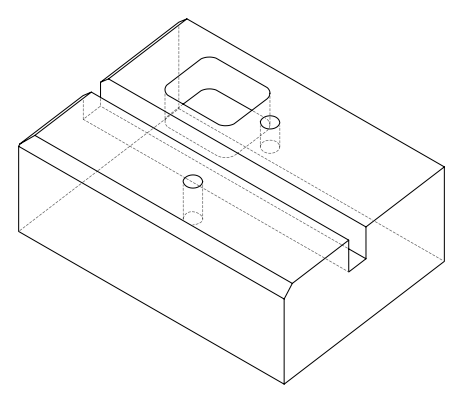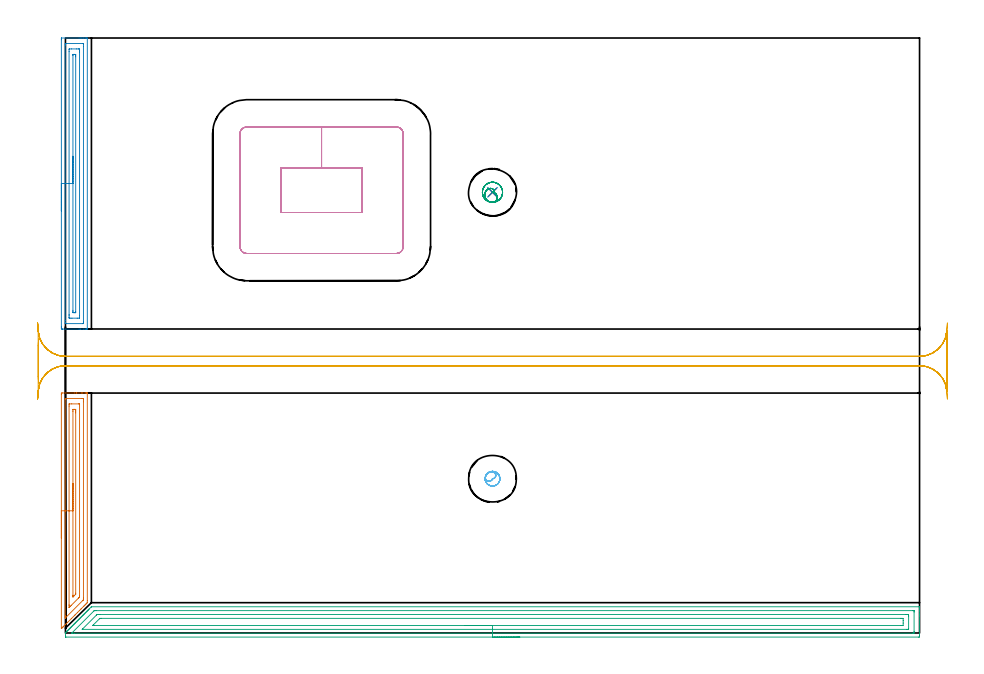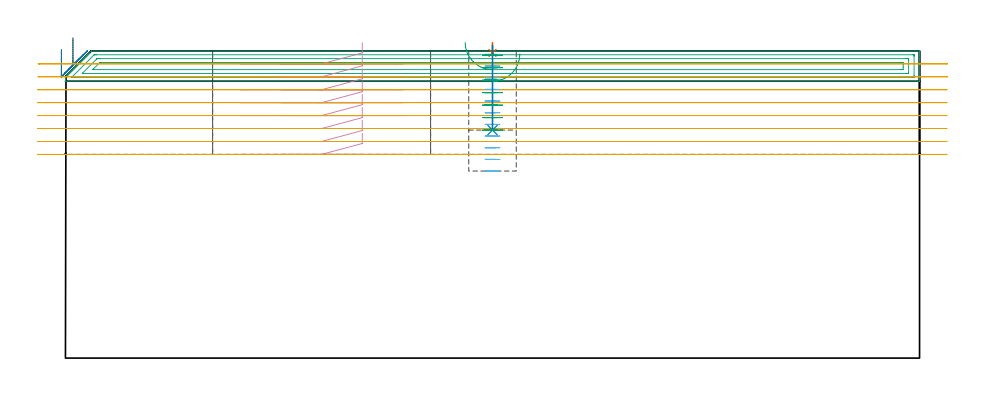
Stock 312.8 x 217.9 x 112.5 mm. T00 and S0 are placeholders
(PLAN: 9 operations, 5 tool changes, 36.7 min)
(1 AREA_MILL | FG_CHAMFER_SURFACE | UGT0205_001 | 2.81 min | 4222 mm3)
(2 AREA_MILL_1 | FG_CHAMFER_SURFACE_1 | UGT0205_001 | 3.61 min | 5067 mm3)
(3 AREA_MILL_2 | FG_CHAMFER_SURFACE_2 | UGT0205_001 | 10.16 min | 18915 mm3)
(4 MILL_RECTANGULAR_POCKET | POCKET_RECTANGULAR_STRAIGHT | UGT0201_094 | Follow Part, ap 5, ae 75% | 6.04 min | 195461 mm3)
(5 MILL_RECTANGULAR_SLOT | SLOT_RECTANGULAR | UGT0201_094 | Follow Part, ap 5, ae 75% | 11.55 min | 277007 mm3)
(6 MILL_BLIND_HOLE_FROM_SOLID_MATERIAL | STEP1POCKET | NXT0201_011 | Spiral | 1.25 min | 10427 mm3)
(7 SPOT_DRILL | STEP1POCKET_1 | NXT0321_9005460120000 | 0.03 min | 20 mm3)
(8 DRILL_BLIND_HOLE_INTO_CENTER | STEP1POCKET_1 | NXT0301_128 | 0.13 min | 3121 mm3)
(9 MILL_ROUGH_BLIND_HOLE_CONTOUR | STEP1POCKET_1 | NXT0201_010 | Spiral | 1.11 min | 3774 mm3)
(TOOL UGT0205_001 | Chamfer Mill 20 x 3 x 45 deg. | D20 FL50 Z2)
(TOOL UGT0201_094 | End mill 20 mm | D20 FL38 Z4)
(TOOL NXT0201_011 | ENDMILL 12mm [2P460-1200-NA 1630] | D12 FL38 Z6)
(TOOL NXT0321_9005460120000 | NC Spot Drill, 142deg, 12mm, Carbide, Uncoated | D12 PA142 FL30 Z2)
(TOOL NXT0301_128 | Carbide Drill 12mm [861.1-1200-036A1-GP GC34] | D12 PA150 FL37.4 Z2)
(TOOL NXT0201_010 | ENDMILL 10mm [2P460-1000-NA 1630] | D10 FL30 Z6)
(OP 1 AREA_MILL)
G17 G21 G94 G90
T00 M6
G54
G17 G0 G90 X-1.5 Y34.75 S1061 M3
G43 Z122.5 H0
Z113.
G94 G1 Y34.788 Z112.129 F250.
Y34.902 Z111.264
Y35.091 Z110.412
Y35.353 Z109.58
Y35.687 Z108.774
Y36.09 Z108.
Y36.558 Z107.264
Y37.09 Z106.572
Y37.679 Z105.929
Y38.322 Z105.34
Y39.014 Z104.809
Y39.75 Z104.34
Y40.524 Z103.937
Y41.33 Z103.603
Y42.162 Z103.341
Y43.014 Z103.152
Y43.878 Z103.038
Y44.75 Z103.
X-1.499 Y87.361 Z103.001
X-1.496 Y87.733 Z103.002
X-1.491 Y87.89 Z103.005
X-1.129 Y87.9 Z103.368
X3.25 Z107.744
X3.938 Z108.436
X4.126 Z108.623
X5.877 Z110.374
X6.254 Z110.752
X7.252 Z111.751
X7.629 Z112.127
X7.841 Z112.339
X7.922 Y87.898 Z112.415
X7.997 Y87.89 Z112.489
X8. Y87.805 Z112.5
Y11.904
X7.994 Y11.098 Z112.492
X7.916 Y11.017 Z112.414
X7.629 Y10.726 Z112.124
X7.474 Y10.573 Z111.972
X7.348 Y10.447 Z111.845
X7.191 Y10.288 Z111.686
X7.03 Y10.129 Z111.528
X6.916 Y10.015 Z111.413
X6.753 Y9.85 Z111.248
X6.586 Y9.685 Z111.084
X5.877 Y8.976 Z110.375
X5.699 Y8.797 Z110.195
X5.127 Y8.227 Z109.626
X4.418 Y7.517 Z108.917
X3.478 Y6.578 Z107.977
X2.147 Y5.246 Z106.646
X0.816 Y3.915 Z105.314
X0.253 Y3.353 Z104.752
X0.039 Y3.138 Z104.536
X-0.072 Y3.027 Z104.426
X-0.599 Y2.5 Z103.9
X-0.837 Y2.262 Z103.66
X-0.959 Y2.139 Z103.538
X-1.129 Y1.971 Z103.371
X-1.262 Y1.838 Z103.237
X-1.407 Y1.695 Z103.092
X-1.493 Y1.619 Z103.005
X-1.5 Y1.695 Z103.
Y44.75
X-0.086 Z104.414
X-0.085 Y85.585 Z104.415
X-0.084 Y85.765 Z104.416
X-0.081 Y85.854 Z104.419
X-0.079 Y85.89 Z104.421
X0.002 Y85.892 Z104.502
X0.314 Y85.899 Z104.814
X5.877 Z110.377
X6.446 Y85.896 Z110.946
X6.54 Y85.89 Z111.04
X6.579 Y85.88 Z111.079
X6.582 Y85.758 Z111.082
X6.584 Y85.585 Z111.084
X6.586 Y84.867 Z111.086
Y84.698
Y12.792
X6.584 Y12.433 Z111.084
X6.582 Y12.254 Z111.082
X6.579 Y12.165 Z111.079
X6.571 Y12.133 Z111.071
X6.551 Y12.109 Z111.051
X6.353 Y11.904 Z110.853
X0.14 Y5.69 Z104.64
X-0.034 Y5.519 Z104.466
X-0.061 Y5.495 Z104.439
X-0.076 Y5.485 Z104.424
X-0.079 Y5.514 Z104.421
X-0.083 Y5.69 Z104.417
X-0.085 Y6.049 Z104.415
X-0.086 Y6.408 Z104.414
Y44.75
X1.328 Z105.828
X1.329 Y83.094 Z105.829
X1.334 Y83.81 Z105.834
X1.336 Y83.887 Z105.836
X1.414 Y83.896 Z105.914
X1.499 Y83.898 Z105.999
X2.286 Y83.9 Z106.786
X4.913 Z109.413
X5.002 Z109.502
X5.09 Y83.898 Z109.59
X5.149 Y83.894 Z109.649
X5.166 Y83.89 Z109.666
X5.168 Y83.886 Z109.668
X5.17 Y83.867 Z109.67
X5.171 Y83.81 Z109.671
Y83.638
Y13.508
X5.168 Y13.335 Z109.668
X5.165 Y13.222 Z109.665
X5.155 Y13.166 Z109.655
X5.132 Y13.141 Z109.632
X5.002 Y13.003 Z109.502
X4.898 Y12.897 Z109.398
X4.793 Y12.792 Z109.293
X2.13 Y10.129 Z106.63
X1.811 Y9.812 Z106.311
X1.499 Y9.505 Z105.999
X1.365 Y9.376 Z105.865
X1.335 Y9.395 Z105.835
X1.333 Y9.409 Z105.833
X1.329 Y10.129 Z105.829
Y10.301
X1.328 Y44.75 Z105.828
X2.743 Z107.243
Y81.147
X2.745 Y81.659 Z107.245
X2.748 Y81.832 Z107.248
X2.75 Y81.886 Z107.25
X2.786 Y81.89 Z107.286
X2.879 Y81.894 Z107.379
X3.25 Y81.899 Z107.75
X3.384 Y81.898 Z107.884
X3.639 Y81.89 Z108.139
X3.751 Y81.881 Z108.251
X3.752 Y81.819 Z108.252
X3.756 Y81.522 Z108.256
X3.757 Y81.147 Z108.257
Y80.633
Y14.567
X3.755 Y14.31 Z108.255
X3.753 Y14.247 Z108.253
X3.751 Y14.218 Z108.251
X3.739 Y14.199 Z108.239
X3.678 Y14.134 Z108.178
X3.25 Y13.699 Z107.75
X3.241 Y13.689 Z107.741
X3.042 Y13.492 Z107.542
X2.797 Y13.251 Z107.297
X2.773 Y13.232 Z107.273
X2.749 Y13.216 Z107.249
X2.747 Y13.243 Z107.247
X2.745 Y13.304 Z107.245
X2.743 Y13.68 Z107.243
Y13.836
Y44.75
Y45.622 Z107.281
Y46.486 Z107.395
Y47.338 Z107.583
Y48.17 Z107.846
Y48.976 Z108.18
Y49.75 Z108.582
Y50.486 Z109.051
Y51.178 Z109.582
Y51.821 Z110.172
Y52.41 Z110.815
Y52.942 Z111.507
Y53.41 Z112.243
Y53.813 Z113.017
Y54.147 Z113.823
Y54.409 Z114.655
Y54.598 Z115.506
Y54.712 Z116.371
Y54.75 Z117.243
G0 Z122.5
M5
M2
(OP 2 AREA_MILL_1)
G17 G21 G94 G90
T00 M6
G54
G17 G0 G90 X-1.5 Y154.6 S1061 M3
G43 Z122.5 H0
Z113.
G94 G1 Y154.638 Z112.128 F250.
Y154.752 Z111.263
Y154.941 Z110.412
Y155.203 Z109.58
Y155.537 Z108.774
Y155.94 Z108.
Y156.408 Z107.264
Y156.94 Z106.572
Y157.529 Z105.929
Y158.172 Z105.34
Y158.864 Z104.808
Y159.6 Z104.34
Y160.374 Z103.937
Y161.18 Z103.603
Y162.012 Z103.341
Y162.864 Z103.152
Y163.728 Z103.038
Y164.6 Z103.
Y217.287
X-1.495 Y217.807 Z103.003
X-1.492 Y217.89 Z103.006
X-1.403 Y217.9 Z103.094
X5.001 Z109.495
X5.55 Z110.047
X5.877 Z110.373
X6.426 Z110.922
X6.753 Z111.248
X7.406 Z111.906
X7.723 Z112.222
X7.864 Y217.897 Z112.356
X7.998 Y217.89 Z112.488
X8. Y217.733 Z112.5
Y111.465
X8.005 Y111.31 Z112.495
X7.864 Y111.303 Z112.356
X7.723 Y111.3 Z112.222
X7.406 Z111.906
X6.753 Z111.248
X5.551 Z110.047
X5.001 Z109.495
X-1.06 Z103.438
X-1.129 Y111.301 Z103.369
X-1.493 Y111.31 Z103.005
X-1.497 Y111.538 Z103.002
X-1.499 Y111.913 Z103.001
X-1.5 Y112.292 Z103.
Y164.6
X-0.086 Z104.414
X-0.085 Y215.329 Z104.415
X-0.083 Y215.501 Z104.417
X-0.079 Y215.86 Z104.421
X-0.068 Y215.89 Z104.432
X-0.003 Y215.894 Z104.497
X0.101 Y215.898 Z104.601
X0.232 Y215.9 Z104.732
X6.362 Y215.899 Z110.862
X6.526 Y215.895 Z111.026
X6.556 Y215.892 Z111.056
X6.579 Y215.886 Z111.079
X6.58 Y215.85 Z111.08
X6.584 Y215.673 Z111.084
X6.585 Y215.501 Z111.085
X6.586 Y214.778 Z111.086
X6.585 Y113.871 Z111.085
X6.583 Y113.699 Z111.083
X6.579 Y113.34 Z111.079
X6.568 Y113.31 Z111.068
X6.503 Y113.306 Z111.003
X6.399 Y113.302 Z110.899
X6.268 Y113.3 Z110.768
X0.138 Y113.301 Z104.638
X-0.026 Y113.305 Z104.474
X-0.056 Y113.308 Z104.444
X-0.079 Y113.313 Z104.421
X-0.08 Y113.35 Z104.42
X-0.084 Y113.527 Z104.416
X-0.085 Y113.699 Z104.415
X-0.086 Y114.422 Z104.414
Y164.6
X1.328 Z105.828
X1.329 Y212.995 Z105.829
X1.334 Y213.715 Z105.834
X1.336 Y213.881 Z105.836
X1.499 Y213.89 Z105.999
X2.194 Y213.899 Z106.694
X4.126 Y213.9 Z108.626
X4.823 Y213.897 Z109.323
X5.001 Y213.89 Z109.501
X5.165 Y213.879 Z109.665
X5.168 Y213.715 Z109.668
X5.17 Y213.543 Z109.67
X5.171 Y212.822 Z109.671
Y212.649
Y116.205
X5.166 Y115.485 Z109.666
X5.164 Y115.319 Z109.664
X5.001 Y115.31 Z109.501
X4.306 Y115.301 Z108.806
X2.374 Y115.3 Z106.874
X1.677 Y115.303 Z106.177
X1.499 Y115.31 Z105.999
X1.335 Y115.321 Z105.835
X1.332 Y115.485 Z105.832
X1.33 Y115.657 Z105.83
X1.328 Y116.378 Z105.828
Y116.552
Y164.6
X2.743 Z107.243
Y211.553
X2.745 Y211.726 Z107.245
X2.75 Y211.862 Z107.25
X2.753 Y211.891 Z107.253
X2.774 Y211.894 Z107.274
X2.826 Y211.897 Z107.326
X3.25 Y211.9 Z107.75
X3.279 Z107.779
X3.669 Y211.89 Z108.169
X3.751 Y211.88 Z108.251
X3.754 Y211.824 Z108.254
X3.756 Y211.763 Z108.256
X3.757 Y211.412 Z108.257
Y211.036
Y117.647
X3.755 Y117.474 Z108.255
X3.75 Y117.338 Z108.25
X3.747 Y117.309 Z108.247
X3.726 Y117.306 Z108.226
X3.674 Y117.303 Z108.174
X3.25 Y117.3 Z107.75
X3.221 Z107.721
X2.831 Y117.31 Z107.331
X2.749 Y117.319 Z107.249
X2.746 Y117.376 Z107.246
X2.744 Y117.437 Z107.244
X2.743 Y117.788 Z107.243
Y118.164
Y164.6
Y165.472 Z107.281
Y166.336 Z107.395
Y167.188 Z107.583
Y168.02 Z107.846
Y168.826 Z108.18
Y169.6 Z108.582
Y170.336 Z109.051
Y171.028 Z109.582
Y171.671 Z110.172
Y172.26 Z110.815
Y172.791 Z111.507
Y173.26 Z112.243
Y173.663 Z113.016
Y173.997 Z113.822
Y174.259 Z114.654
Y174.448 Z115.506
Y174.562 Z116.371
Y174.6 Z117.243
G0 Z122.5
M5
M2
(OP 3 AREA_MILL_2)
G17 G21 G94 G90
T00 M6
G54
G17 G0 G90 X166.4 Y-1.5 S1061 M3
G43 Z122.5 H0
Z111.4
G94 G1 X166.362 Z110.528 F250.
X166.248 Z109.664
X166.059 Z108.812
X165.797 Z107.98
X165.463 Z107.174
X165.06 Z106.4
X164.592 Z105.664
X164.06 Z104.972
X163.471 Z104.329
X162.828 Z103.74
X162.136 Z103.208
X161.4 Z102.74
X160.626 Z102.337
X159.82 Z102.003
X158.988 Z101.741
X158.136 Z101.552
X157.272 Z101.438
X156.4 Z101.4
X0.164
X0.097 Y-1.497 Z101.403
X0.01 Y-1.492 Z101.405
X0. Y-1.107 Z101.792
Y0.026 Z102.924
X0.001 Y0.093 Z102.992
X0.015 Y0.115 Z103.014
X0.134 Y0.235 Z103.134
X0.222 Y0.324 Z103.22
X0.312 Y0.413 Z103.312
X0.433 Y0.533 Z103.432
X0.52 Y0.622 Z103.518
X0.61 Y0.71 Z103.61
X0.732 Y0.832 Z103.731
X0.818 Y0.92 Z103.816
X0.908 Y1.008 Z103.907
X1.03 Y1.13 Z104.03
X1.116 Y1.218 Z104.114
X1.205 Y1.305 Z104.205
X1.329 Y1.429 Z104.328
X1.414 Y1.516 Z104.412
X1.503 Y1.603 Z104.502
X1.627 Y1.728 Z104.627
X1.713 Y1.814 Z104.71
X1.8 Y1.901 Z104.8
X1.926 Y2.026 Z104.925
X2.011 Y2.112 Z105.008
X2.098 Y2.198 Z105.097
X2.225 Y2.325 Z105.224
X2.309 Y2.41 Z105.307
X2.396 Y2.496 Z105.395
X2.523 Y2.623 Z105.523
X2.607 Y2.709 Z105.605
X2.693 Y2.793 Z105.693
X2.822 Y2.922 Z105.821
X2.905 Y3.007 Z105.903
X2.991 Y3.091 Z105.99
X3.12 Y3.221 Z106.12
X3.203 Y3.305 Z106.201
X3.288 Y3.389 Z106.288
X3.419 Y3.519 Z106.418
X3.501 Y3.603 Z106.499
X3.586 Y3.686 Z106.585
X3.718 Y3.818 Z106.717
X3.799 Y3.901 Z106.797
X3.884 Y3.984 Z106.883
X4.016 Y4.116 Z107.016
X4.097 Y4.199 Z107.095
X4.181 Y4.281 Z107.181
X4.315 Y4.415 Z107.314
X4.395 Y4.497 Z107.393
X4.479 Y4.579 Z107.478
X4.613 Y4.714 Z107.613
X4.694 Y4.795 Z107.691
X4.776 Y4.877 Z107.776
X4.912 Y5.012 Z107.911
X4.992 Y5.093 Z107.99
X5.074 Y5.174 Z108.073
X5.211 Y5.311 Z108.21
X5.29 Y5.391 Z108.288
X5.371 Y5.472 Z108.371
X5.509 Y5.609 Z108.509
X5.588 Y5.69 Z108.586
X5.669 Y5.769 Z108.669
X5.808 Y5.908 Z108.807
X5.886 Y5.988 Z108.884
X5.967 Y6.067 Z108.966
X6.106 Y6.207 Z109.106
X6.184 Y6.286 Z109.182
X6.264 Y6.365 Z109.264
X6.405 Y6.505 Z109.404
X6.482 Y6.584 Z109.48
X6.562 Y6.662 Z109.561
X6.704 Y6.804 Z109.703
X6.78 Y6.882 Z109.778
X6.859 Y6.96 Z109.859
X7.002 Y7.102 Z110.002
X7.078 Y7.18 Z110.076
X7.157 Y7.257 Z110.156
X7.301 Y7.401 Z110.3
X7.376 Y7.478 Z110.374
X7.455 Y7.555 Z110.454
X7.599 Y7.7 Z110.599
X7.675 Y7.776 Z110.672
X7.752 Y7.853 Z110.752
X7.898 Y7.998 Z110.897
X7.973 Y8.074 Z110.971
X8.05 Y8.15 Z111.049
X8.197 Y8.297 Z111.196
X8.271 Y8.372 Z111.269
X8.347 Y8.448 Z111.347
X8.495 Y8.596 Z111.495
X8.569 Y8.671 Z111.567
X8.645 Y8.745 Z111.644
X9.464 Y9.565 Z112.463
X9.494 Y9.593 Z112.492
X9.508 Y9.601 Z112.499
X9.535 Y9.6 Z112.5
X312.636
X312.79 Y9.598 Z112.488
X312.793 Y9.535 Z112.427
X312.8 Y9.137 Z112.036
Y8.73 Z111.629
Y8.074 Z110.97
Y6.852 Z109.749
Y6.286 Z109.18
Y-0.869 Z102.029
X312.798 Y-1.154 Z101.743
X312.79 Y-1.492 Z101.406
X312.453 Y-1.499 Z101.399
X156.4 Y-1.5 Z101.4
Y-0.086 Z102.814
X3.288
X2.505 Y-0.085 Z102.815
X2.396 Y-0.082 Z102.818
X2.302 Y-0.079 Z102.821
X2.385 Y0.036 Z102.936
X10.431 Y8.081 Z110.981
X10.534 Y8.173 Z111.073
X10.627 Y8.179 Z111.079
X10.821 Y8.182 Z111.082
X11.212 Y8.185 Z111.085
X11.323 Y8.186 Z111.086
X310.404
X310.516 Y8.185 Z111.085
X310.737 Y8.181 Z111.081
X310.791 Y8.178 Z111.078
X310.794 Y8.165 Z111.065
X310.798 Y8.131 Z111.031
X310.799 Y8.074 Z110.974
X310.8 Y7.678 Z110.578
X310.799 Y0.524 Z103.424
X310.793 Y0.026 Z102.926
X310.79 Y-0.067 Z102.833
X310.626 Y-0.079 Z102.821
X310.514 Y-0.084 Z102.816
X310.404 Y-0.085 Z102.815
X156.4 Y-0.086 Z102.814
Y1.328 Z104.228
X6.304 Y1.329 Z104.229
X6.248 Y1.331 Z104.231
X6.161 Y1.335 Z104.235
X6.149 Y1.339 Z104.239
X6.162 Y1.356 Z104.256
X6.192 Y1.39 Z104.29
X6.29 Y1.49 Z104.39
X11.323 Y6.523 Z109.423
X11.549 Y6.738 Z109.638
X11.583 Y6.765 Z109.665
X11.63 Y6.767 Z109.667
X11.733 Y6.77 Z109.67
X12.216 Y6.771 Z109.671
X12.624
X307.726
X308.135
X308.619 Y6.767 Z109.667
X308.771 Y6.765 Z109.665
X308.79 Y6.467 Z109.367
X308.796 Y6.286 Z109.186
X308.799 Y6.105 Z109.005
Y1.633 Z104.533
X308.795 Y1.451 Z104.351
X308.79 Y1.337 Z104.237
X308.739 Y1.334 Z104.234
X308.619 Y1.331 Z104.231
X308.211 Y1.329 Z104.229
X156.4 Y1.328 Z104.228
Y2.743 Z105.643
X10.396
X10.063 Y2.75 Z105.65
X10.013 Y2.754 Z105.654
X10.027 Y2.774 Z105.674
X10.05 Y2.799 Z105.699
X10.194 Y2.945 Z105.845
X10.303 Y3.054 Z105.954
X12.428 Y5.179 Z108.079
X12.529 Y5.275 Z108.175
X12.592 Y5.331 Z108.231
X12.629 Y5.35 Z108.25
X12.68 Y5.353 Z108.253
X13.109 Y5.357 Z108.257
X13.143
X305.975
X306.789 Y5.35 Z108.25
X306.8 Y4.531 Z107.431
Y3.636 Z106.536
X306.792 Y2.75 Z105.65
X305.94 Y2.743 Z105.643
X305.906
X156.4
X155.528 Z105.681
X154.664 Z105.795
X153.812 Z105.983
X152.98 Z106.246
X152.174 Z106.58
X151.4 Z106.982
X150.664 Z107.451
X149.972 Z107.982
X149.329 Z108.572
X148.74 Z109.215
X148.208 Z109.907
X147.74 Z110.643
X147.337 Z111.417
X147.003 Z112.222
X146.741 Z113.055
X146.552 Z113.906
X146.438 Z114.771
X146.4 Z115.643
G0 Z122.5
M5
M2
(OP 4 MILL_RECTANGULAR_POCKET)
G17 G21 G94 G90
T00 M6
G54
G17 G0 G90 X108.7 Y156.323 S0 M3
G43 Z122.5 H0
Z115.5
G94 G1 Y170.3 Z111.755 F250.
X93.8 Z107.762
X78.9 F500.
Y154.
X108.7
Y170.3
X93.8
Y185.3
X66.4
G3 X63.9 Y182.8 R2.5
G1 Y141.5
G3 X66.4 Y139. R2.5
G1 X121.2
G3 X123.7 Y141.5 R2.5
G1 Y182.8
G3 X121.2 Y185.3 R2.5
G1 X93.8
X92.8
G0 X108.7 Y156.323 Z110.762
G1 Y170.3 Z107.017 F250.
X93.8 Z103.025
X78.9 F500.
Y154.
X108.7
Y170.3
X93.8
Y185.3
X66.4
G3 X63.9 Y182.8 R2.5
G1 Y141.5
G3 X66.4 Y139. R2.5
G1 X121.2
G3 X123.7 Y141.5 R2.5
G1 Y182.8
G3 X121.2 Y185.3 R2.5
G1 X93.8
X92.8
G0 X108.7 Y156.323 Z106.025
G1 Y170.3 Z102.28 F250.
X93.8 Z98.287
X78.9 F500.
Y154.
X108.7
Y170.3
X93.8
Y185.3
X66.4
G3 X63.9 Y182.8 R2.5
G1 Y141.5
G3 X66.4 Y139. R2.5
G1 X121.2
G3 X123.7 Y141.5 R2.5
G1 Y182.8
G3 X121.2 Y185.3 R2.5
G1 X93.8
X92.8
G0 X108.7 Y156.323 Z101.287
G1 Y170.3 Z97.542 F250.
X93.8 Z93.55
X78.9 F500.
Y154.
X108.7
Y170.3
X93.8
Y185.3
X66.4
G3 X63.9 Y182.8 R2.5
G1 Y141.5
G3 X66.4 Y139. R2.5
G1 X121.2
G3 X123.7 Y141.5 R2.5
G1 Y182.8
G3 X121.2 Y185.3 R2.5
G1 X93.8
X92.8
G0 X108.7 Y156.323 Z96.55
G1 Y170.3 Z92.805 F250.
X93.8 Z88.812
X78.9 F500.
Y154.
X108.7
Y170.3
X93.8
Y185.3
X66.4
G3 X63.9 Y182.8 R2.5
G1 Y141.5
G3 X66.4 Y139. R2.5
G1 X121.2
G3 X123.7 Y141.5 R2.5
G1 Y182.8
G3 X121.2 Y185.3 R2.5
G1 X93.8
X92.8
G0 X108.7 Y156.323 Z91.812
G1 Y170.3 Z88.067 F250.
X93.8 Z84.075
X78.9 F500.
Y154.
X108.7
Y170.3
X93.8
Y185.3
X66.4
G3 X63.9 Y182.8 R2.5
G1 Y141.5
G3 X66.4 Y139. R2.5
G1 X121.2
G3 X123.7 Y141.5 R2.5
G1 Y182.8
G3 X121.2 Y185.3 R2.5
G1 X93.8
X92.8
G0 X108.7 Y156.323 Z87.075
G1 Y170.3 Z83.33 F250.
X93.8 Z79.337
X78.9 F500.
Y154.
X108.7
Y170.3
X93.8
Y185.3
X66.4
G3 X63.9 Y182.8 R2.5
G1 Y141.5
G3 X66.4 Y139. R2.5
G1 X121.2
G3 X123.7 Y141.5 R2.5
G1 Y182.8
G3 X121.2 Y185.3 R2.5
G1 X93.8
X92.8
G0 X108.7 Y156.323 Z82.337
G1 Y170.3 Z78.592 F250.
X93.8 Z74.6
X78.9 F500.
Y154.
X108.7
Y170.3
X93.8
Y185.3
X66.4
G3 X63.9 Y182.8 R2.5
G1 Y141.5
G3 X66.4 Y139. R2.5
G1 X121.2
G3 X123.7 Y141.5 R2.5
G1 Y182.8
G3 X121.2 Y185.3 R2.5
G1 X93.8
X92.8
G0 Z122.5
M5
M2
(OP 5 MILL_RECTANGULAR_SLOT)
G17 G21 G94 G90
T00 M6
G54
G17 G0 G90 X323.002 Y113.517 S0 M3
G43 Z122.5 H0
Z107.762
G94 G1 X322.77 Y110.526 F250.
G2 X312.8 Y101.3 R10. F500.
G1 X0.
G2 X-9.509 Y108.206 R10.
G1 X-9.538 Y108.215
G3 X-10. Y105.211 R10.
G1 Y93.989
G3 X-9.538 Y90.985 R10.
G1 X-9.509 Y90.994
G2 X0. Y97.9 R10.
G1 X312.8
G2 X322.77 Y88.674 R10.
G1 X323.002 Y85.683 F250.
G0 Y113.517 Z103.025
G1 X322.77 Y110.526
G2 X312.8 Y101.3 R10. F500.
G1 X0.
G2 X-9.97 Y110.526 R10.
G1 X-10.
Y88.674
X-9.97
G2 X0. Y97.9 R10.
G1 X312.8
G2 X322.77 Y88.674 R10.
G1 X323.002 Y85.683 F250.
G0 Z122.5
X-10.202
Z98.287
G1 X-9.97 Y88.674
G2 X0. Y97.9 R10. F500.
G1 X312.8
G2 X322.77 Y88.674 R10.
G1 X322.8
Y110.526
X322.77
G2 X312.8 Y101.3 R10.
G1 X0.
G2 X-9.97 Y110.526 R10.
G1 X-10.202 Y113.517 F250.
G0 Y85.683 Z93.55
G1 X-9.97 Y88.674
G2 X0. Y97.9 R10. F500.
G1 X312.8
G2 X322.77 Y88.674 R10.
G1 X322.8
Y110.526
X322.77
G2 X312.8 Y101.3 R10.
G1 X0.
G2 X-9.97 Y110.526 R10.
G1 X-10.202 Y113.517 F250.
G0 Y85.683 Z88.812
G1 X-9.97 Y88.674
G2 X0. Y97.9 R10. F500.
G1 X312.8
G2 X322.77 Y88.674 R10.
G1 X322.8
Y110.526
X322.77
G2 X312.8 Y101.3 R10.
G1 X0.
G2 X-9.97 Y110.526 R10.
G1 X-10.202 Y113.517 F250.
G0 Y85.683 Z84.075
G1 X-9.97 Y88.674
G2 X0. Y97.9 R10. F500.
G1 X312.8
G2 X322.77 Y88.674 R10.
G1 X322.8
Y110.526
X322.77
G2 X312.8 Y101.3 R10.
G1 X0.
G2 X-9.97 Y110.526 R10.
G1 X-10.202 Y113.517 F250.
G0 Y85.683 Z79.337
G1 X-9.97 Y88.674
G2 X0. Y97.9 R10. F500.
G1 X312.8
G2 X322.77 Y88.674 R10.
G1 X322.8
Y110.526
X322.77
G2 X312.8 Y101.3 R10.
G1 X0.
G2 X-9.97 Y110.526 R10.
G1 X-10.202 Y113.517 F250.
G0 Y85.683 Z74.6
G1 X-9.97 Y88.674
G2 X0. Y97.9 R10. F500.
G1 X312.8
G2 X322.77 Y88.674 R10.
G1 X322.8
Y110.526
X322.77
G2 X312.8 Y101.3 R10.
G1 X0.
G2 X-9.97 Y110.526 R10.
G1 X-10.202 Y113.517 F250.
G0 Z122.5
M5
M2
(OP 6 MILL_BLIND_HOLE_FROM_SOLID_MATERIAL)
G17 G21 G94 G90
T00 M6
G54
G17 G0 G90 X156.4 Y56.5 S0 M3
G43 Z122.5 H1
Z111.227
G94 G3 X156.769 Y58.831 R1.195 F250.
X153.832 Y57.334 R2.331
X155.566 Y53.932 R2.7
X153.832 Y57.334 R-2.7
X154.699 Y55.633 R1.35
X156.4 Y56.5 R1.35
G0 Z106.955
G3 X156.769 Y58.831 R1.195
X153.832 Y57.334 R2.331
X155.566 Y53.932 R2.7
X153.832 Y57.334 R-2.7
X154.699 Y55.633 R1.35
X156.4 Y56.5 R1.35
G0 Z102.682
G3 X156.769 Y58.831 R1.195
X153.832 Y57.334 R2.331
X155.566 Y53.932 R2.7
X153.832 Y57.334 R-2.7
X154.699 Y55.633 R1.35
X156.4 Y56.5 R1.35
G0 Z98.409
G3 X156.769 Y58.831 R1.195
X153.832 Y57.334 R2.331
X155.566 Y53.932 R2.7
X153.832 Y57.334 R-2.7
X154.699 Y55.633 R1.35
X156.4 Y56.5 R1.35
G0 Z94.136
G3 X156.769 Y58.831 R1.195
X153.832 Y57.334 R2.331
X155.566 Y53.932 R2.7
X153.832 Y57.334 R-2.7
X154.699 Y55.633 R1.35
X156.4 Y56.5 R1.35
G0 Z89.864
G3 X156.769 Y58.831 R1.195
X153.832 Y57.334 R2.331
X155.566 Y53.932 R2.7
X153.832 Y57.334 R-2.7
X154.699 Y55.633 R1.35
X156.4 Y56.5 R1.35
G0 Z85.591
G3 X156.769 Y58.831 R1.195
X153.832 Y57.334 R2.331
X155.566 Y53.932 R2.7
X153.832 Y57.334 R-2.7
X154.699 Y55.633 R1.35
X156.4 Y56.5 R1.35
G0 Z81.318
G3 X156.769 Y58.831 R1.195
X153.832 Y57.334 R2.331
X155.566 Y53.932 R2.7
X153.832 Y57.334 R-2.7
X154.699 Y55.633 R1.35
X156.4 Y56.5 R1.35
G0 Z77.045
G3 X156.769 Y58.831 R1.195
X153.832 Y57.334 R2.331
X155.566 Y53.932 R2.7
X153.832 Y57.334 R-2.7
X154.699 Y55.633 R1.35
X156.4 Y56.5 R1.35
G0 Z72.773
G3 X156.769 Y58.831 R1.195
X153.832 Y57.334 R2.331
X155.566 Y53.932 R2.7
X153.832 Y57.334 R-2.7
X154.699 Y55.633 R1.35
X156.4 Y56.5 R1.35
G0 Z68.5
G3 X156.769 Y58.831 R1.195
X153.832 Y57.334 R2.331
X155.566 Y53.932 R2.7
X153.832 Y57.334 R-2.7
X154.699 Y55.633 R1.35
X156.4 Y56.5 R1.35
G0 Z122.5
M5
M2
(OP 7 SPOT_DRILL)
G17 G21 G94 G90
T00 M6
G54
G17 G0 G90 X156.4 Y161.4 S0 M3
G43 Z122.5 H0
G94 G81 G98 Z111.751 F250. R115.5
G80
M5
M2
(OP 8 DRILL_BLIND_HOLE_INTO_CENTER)
G17 G21 G94 G90
T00 M6
G54
G17 G0 G90 X156.4 Y161.4 S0 M3
G43 Z122.5 H1
G94 G81 G98 Z83.5 F250. R114.5
G80
M5
M2
(OP 9 MILL_ROUGH_BLIND_HOLE_CONTOUR)
G17 G21 G94 G90
T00 M6
G54
G17 G0 G90 X156.4 Y161.4 S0 M3
G43 Z122.5 H1
Z110.929
G94 G3 X156.81 Y162.348 R0.563 F250.
X155.134 Y162.749 R1.567
X153.574 Y159.962 R2.442
X156.168 Y157.707 R2.829
X160.093 Y161.168 R3.7
X156.168 Y157.707 R-3.7
X158.13 Y159.437 R1.85
X156.4 Y161.4 R1.85
G0 Z106.357
G3 X156.81 Y162.348 R0.563
X155.134 Y162.749 R1.567
X153.574 Y159.962 R2.442
X156.168 Y157.707 R2.829
X160.093 Y161.168 R3.7
X156.168 Y157.707 R-3.7
X158.13 Y159.437 R1.85
X156.4 Y161.4 R1.85
G0 Z101.786
G3 X156.81 Y162.348 R0.563
X155.134 Y162.749 R1.567
X153.574 Y159.962 R2.442
X156.168 Y157.707 R2.829
X160.093 Y161.168 R3.7
X156.168 Y157.707 R-3.7
X158.13 Y159.437 R1.85
X156.4 Y161.4 R1.85
G0 Z97.214
G3 X156.81 Y162.348 R0.563
X155.134 Y162.749 R1.567
X153.574 Y159.962 R2.442
X156.168 Y157.707 R2.829
X160.093 Y161.168 R3.7
X156.168 Y157.707 R-3.7
X158.13 Y159.437 R1.85
X156.4 Y161.4 R1.85
G0 Z92.643
G3 X156.81 Y162.348 R0.563
X155.134 Y162.749 R1.567
X153.574 Y159.962 R2.442
X156.168 Y157.707 R2.829
X160.093 Y161.168 R3.7
X156.168 Y157.707 R-3.7
X158.13 Y159.437 R1.85
X156.4 Y161.4 R1.85
G0 Z88.071
G3 X156.81 Y162.348 R0.563
X155.134 Y162.749 R1.567
X153.574 Y159.962 R2.442
X156.168 Y157.707 R2.829
X160.093 Y161.168 R3.7
X156.168 Y157.707 R-3.7
X158.13 Y159.437 R1.85
X156.4 Y161.4 R1.85
G0 Z83.5
G3 X156.81 Y162.348 R0.563
X155.134 Y162.749 R1.567
X153.574 Y159.962 R2.442
X156.168 Y157.707 R2.829
X160.093 Y161.168 R3.7
X156.168 Y157.707 R-3.7
X158.13 Y159.437 R1.85
X156.4 Y161.4 R1.85
G0 Z122.5
M5
M2
